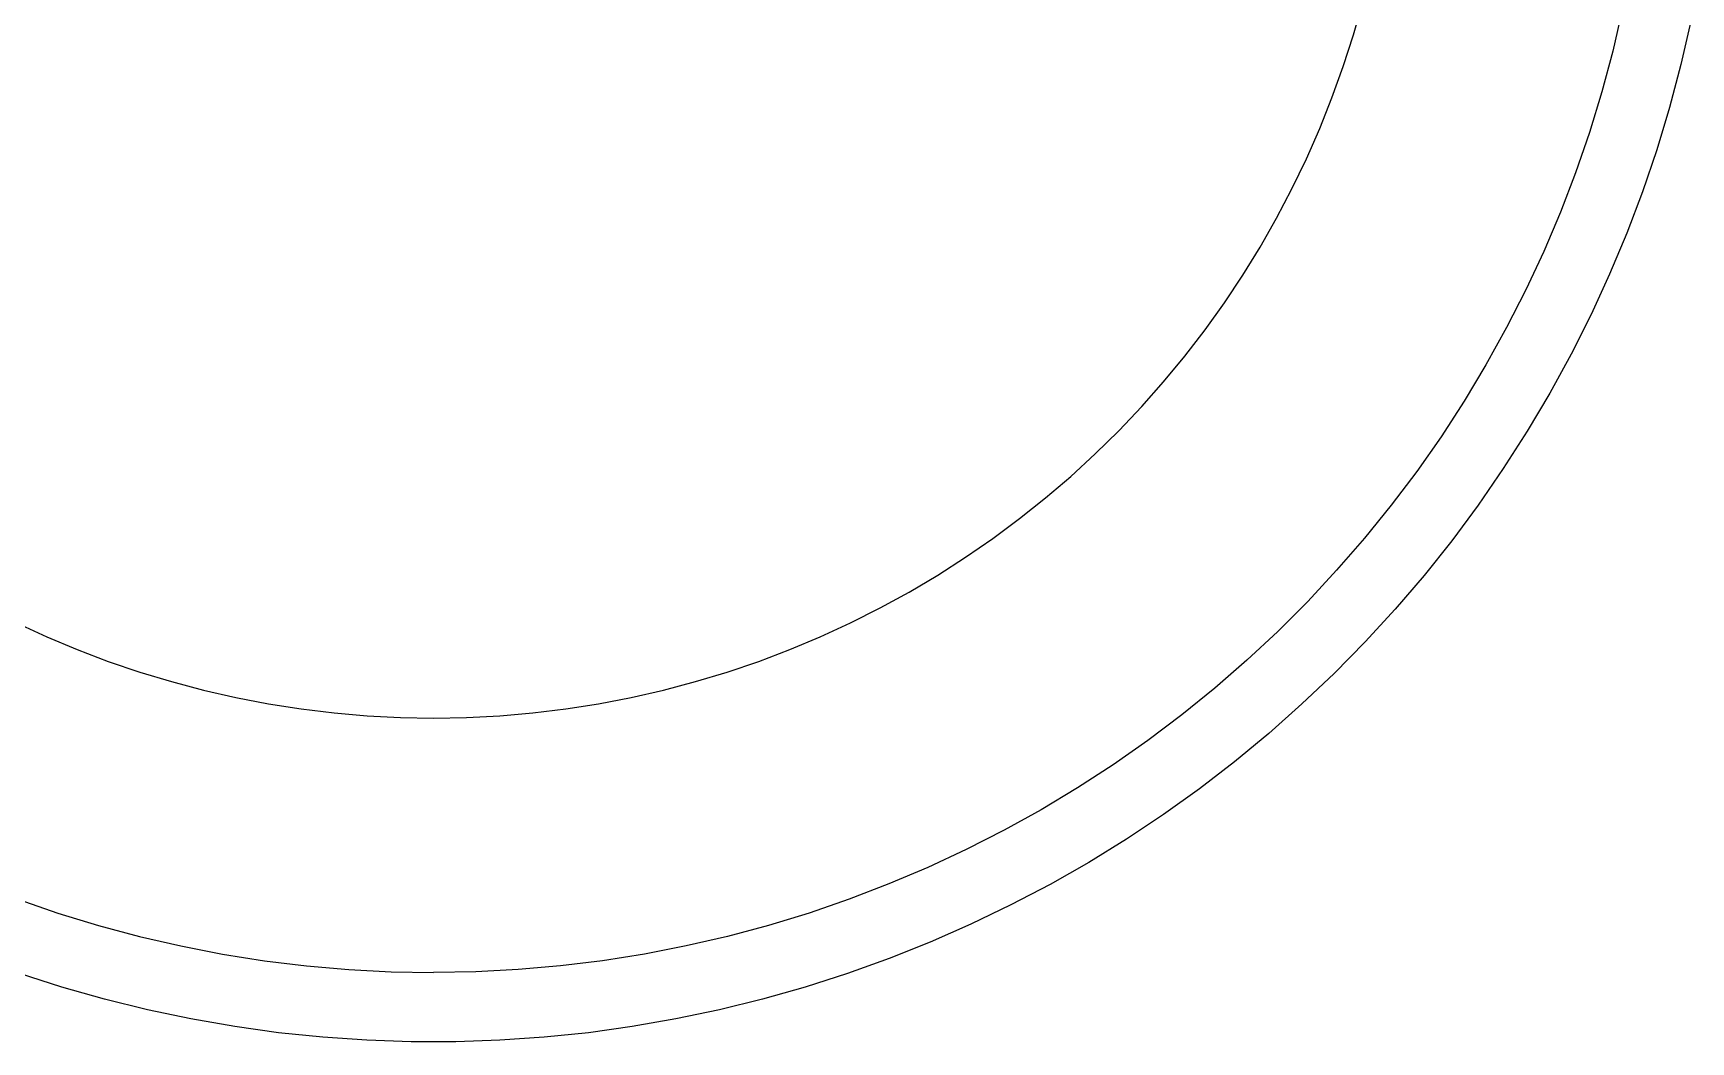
# Model space of a CAD drawing. Header units: millimetres. Extents: x -573 to 3430, y 0 to 3769.
# Drawn here: x 178.886 to 183.66, y 467.273 to 470.177 of the extents above; entities that cross this region are included whole.
import ezdxf

# ---------------------------------------------------------------- set-up
doc = ezdxf.new("R2010")
doc.units = ezdxf.units.MM
doc.layers.add('01 Basic thick', color=7, linetype='Continuous', lineweight=35)

msp = doc.modelspace()

# ---------------------------------------------------------------- linework, layer by layer
at = {"layer": '01 Basic thick', "lineweight": -3}
for p, q in [((182.688, 470.1716, -368.0535), (182.7141, 470.2635, -368.0535)), ((183.4625, 470.2444, -368.0535), (183.435, 470.1254, -368.0535)), ((183.6599, 470.2111, -368.0535), (183.6315, 470.0866, -368.0535)), ((182.6588, 470.0807, -368.0535), (182.688, 470.1716, -368.0535)), ((182.6265, 469.9908, -368.0535), (182.6588, 470.0807, -368.0535)), ((183.435, 470.1254, -368.0535), (183.4034, 470.0074, -368.0535)), ((183.6315, 470.0866, -368.0535), (183.5988, 469.9631, -368.0535)), ((182.5911, 469.902, -368.0535), (182.6265, 469.9908, -368.0535)), ((183.4034, 470.0074, -368.0535), (183.3676, 469.8905, -368.0535)), ((183.5988, 469.9631, -368.0535), (183.5619, 469.8408, -368.0535)), ((182.5526, 469.8146, -368.0535), (182.5911, 469.902, -368.0535)), ((183.3676, 469.8905, -368.0535), (183.3279, 469.775, -368.0535)), ((183.5619, 469.8408, -368.0535), (183.5207, 469.7199, -368.0535)), ((182.5112, 469.7285, -368.0535), (182.5526, 469.8146, -368.0535)), ((183.3279, 469.775, -368.0535), (183.2841, 469.661, -368.0535)), ((182.4668, 469.6439, -368.0535), (182.5112, 469.7285, -368.0535)), ((183.5207, 469.7199, -368.0535), (183.4754, 469.6005, -368.0535)), ((183.2841, 469.661, -368.0535), (183.2364, 469.5485, -368.0535)), ((182.4195, 469.5609, -368.0535), (182.4668, 469.6439, -368.0535)), ((182.3694, 469.4796, -368.0535), (182.4195, 469.5609, -368.0535)), ((183.4754, 469.6005, -368.0535), (183.426, 469.4827, -368.0535)), ((183.2364, 469.5485, -368.0535), (183.1847, 469.4378, -368.0535)), ((182.3165, 469.4, -368.0535), (182.3694, 469.4796, -368.0535)), ((183.426, 469.4827, -368.0535), (183.3726, 469.3667, -368.0535)), ((183.1847, 469.4378, -368.0535), (183.1293, 469.329, -368.0535)), ((182.2608, 469.3224, -368.0535), (182.3165, 469.4, -368.0535)), ((183.3726, 469.3667, -368.0535), (183.3152, 469.2526, -368.0535)), ((182.2026, 469.2467, -368.0535), (182.2608, 469.3224, -368.0535)), ((183.1293, 469.329, -368.0535), (183.07, 469.2221, -368.0535)), ((182.1417, 469.173, -368.0535), (182.2026, 469.2467, -368.0535)), ((183.07, 469.2221, -368.0535), (183.0071, 469.1174, -368.0535)), ((183.3152, 469.2526, -368.0535), (183.2539, 469.1405, -368.0535)), ((182.0784, 469.1015, -368.0535), (182.1417, 469.173, -368.0535)), ((183.2539, 469.1405, -368.0535), (183.1888, 469.0306, -368.0535)), ((182.0126, 469.0322, -368.0535), (182.0784, 469.1015, -368.0535)), ((183.0071, 469.1174, -368.0535), (182.9406, 469.0149, -368.0535)), ((181.9445, 468.9653, -368.0535), (182.0126, 469.0322, -368.0535)), ((183.1888, 469.0306, -368.0535), (183.1199, 468.9231, -368.0535)), ((182.9406, 469.0149, -368.0535), (182.8705, 468.9149, -368.0535)), ((181.8741, 468.9007, -368.0535), (181.9445, 468.9653, -368.0535)), ((181.8015, 468.8386, -368.0535), (181.8741, 468.9007, -368.0535)), ((182.8705, 468.9149, -368.0535), (182.797, 468.8173, -368.0535)), ((183.1199, 468.9231, -368.0535), (183.0473, 468.8179, -368.0535)), ((181.7268, 468.779, -368.0535), (181.8015, 468.8386, -368.0535)), ((182.797, 468.8173, -368.0535), (182.7201, 468.7224, -368.0535)), ((183.0473, 468.8179, -368.0535), (182.9712, 468.7154, -368.0535)), ((181.6501, 468.7221, -368.0535), (181.7268, 468.779, -368.0535)), ((181.5715, 468.6678, -368.0535), (181.6501, 468.7221, -368.0535)), ((182.7201, 468.7224, -368.0535), (182.6399, 468.6302, -368.0535)), ((182.9712, 468.7154, -368.0535), (182.8916, 468.6155, -368.0535)), ((181.491, 468.6163, -368.0535), (181.5715, 468.6678, -368.0535)), ((181.4088, 468.5676, -368.0535), (181.491, 468.6163, -368.0535)), ((182.6399, 468.6302, -368.0535), (182.5566, 468.5408, -368.0535)), ((182.8916, 468.6155, -368.0535), (182.8085, 468.5185, -368.0535)), ((181.325, 468.5217, -368.0535), (181.4088, 468.5676, -368.0535)), ((181.2397, 468.4788, -368.0535), (181.325, 468.5217, -368.0535)), ((182.5566, 468.5408, -368.0535), (182.4702, 468.4544, -368.0535)), ((182.8085, 468.5185, -368.0535), (182.7222, 468.4243, -368.0535)), ((178.8383, 468.4788, -368.0535), (178.9251, 468.4388, -368.0535)), ((181.1529, 468.4388, -368.0535), (181.2397, 468.4788, -368.0535)), ((178.9251, 468.4388, -368.0535), (179.0132, 468.4019, -368.0535)), ((181.0648, 468.4019, -368.0535), (181.1529, 468.4388, -368.0535)), ((182.4702, 468.4544, -368.0535), (182.3809, 468.3711, -368.0535)), ((182.7222, 468.4243, -368.0535), (182.6326, 468.3332, -368.0535)), ((179.0132, 468.4019, -368.0535), (179.1025, 468.368, -368.0535)), ((179.1025, 468.368, -368.0535), (179.1929, 468.3372, -368.0535)), ((180.8851, 468.3372, -368.0535), (180.9755, 468.368, -368.0535)), ((180.9755, 468.368, -368.0535), (181.0648, 468.4019, -368.0535)), ((182.3809, 468.3711, -368.0535), (182.2887, 468.291, -368.0535)), ((179.1929, 468.3372, -368.0535), (179.2844, 468.3096, -368.0535)), ((180.7936, 468.3096, -368.0535), (180.8851, 468.3372, -368.0535)), ((182.6326, 468.3332, -368.0535), (182.54, 468.2453, -368.0535)), ((179.2844, 468.3096, -368.0535), (179.3767, 468.2851, -368.0535)), ((179.3767, 468.2851, -368.0535), (179.4699, 468.2639, -368.0535)), ((180.6081, 468.2639, -368.0535), (180.7013, 468.2851, -368.0535)), ((180.7013, 468.2851, -368.0535), (180.7936, 468.3096, -368.0535)), ((182.2887, 468.291, -368.0535), (182.1938, 468.2141, -368.0535)), ((179.4699, 468.2639, -368.0535), (179.5637, 468.2459, -368.0535)), ((179.5637, 468.2459, -368.0535), (179.6581, 468.2311, -368.0535)), ((179.6581, 468.2311, -368.0535), (179.7529, 468.2196, -368.0535)), ((179.7529, 468.2196, -368.0535), (179.8481, 468.2113, -368.0535)), ((180.2299, 468.2113, -368.0535), (180.3251, 468.2196, -368.0535)), ((180.3251, 468.2196, -368.0535), (180.4199, 468.2311, -368.0535)), ((180.4199, 468.2311, -368.0535), (180.5143, 468.2459, -368.0535)), ((180.5143, 468.2459, -368.0535), (180.6081, 468.2639, -368.0535)), ((182.54, 468.2453, -368.0535), (182.4444, 468.1606, -368.0535)), ((179.8481, 468.2113, -368.0535), (179.9435, 468.2064, -368.0535)), ((179.9435, 468.2064, -368.0535), (180.039, 468.2047, -368.0535)), ((180.039, 468.2047, -368.0535), (180.1345, 468.2064, -368.0535)), ((180.1345, 468.2064, -368.0535), (180.2299, 468.2113, -368.0535)), ((182.1938, 468.2141, -368.0535), (182.0962, 468.1406, -368.0535)), ((182.0962, 468.1406, -368.0535), (181.9961, 468.0705, -368.0535)), ((182.4444, 468.1606, -368.0535), (182.3459, 468.0792, -368.0535)), ((182.3459, 468.0792, -368.0535), (182.2447, 468.0013, -368.0535)), ((181.9961, 468.0705, -368.0535), (181.8937, 468.004, -368.0535)), ((181.8937, 468.004, -368.0535), (181.789, 467.941, -368.0535)), ((182.2447, 468.0013, -368.0535), (182.1409, 467.9269, -368.0535)), ((181.789, 467.941, -368.0535), (181.6821, 467.8818, -368.0535)), ((182.1409, 467.9269, -368.0535), (182.0345, 467.8562, -368.0535)), ((181.6821, 467.8818, -368.0535), (181.5733, 467.8263, -368.0535)), ((182.0345, 467.8562, -368.0535), (181.9258, 467.7892, -368.0535)), ((181.5733, 467.8263, -368.0535), (181.4625, 467.7747, -368.0535)), ((181.9258, 467.7892, -368.0535), (181.8148, 467.726, -368.0535)), ((181.4625, 467.7747, -368.0535), (181.3501, 467.727, -368.0535)), ((181.3501, 467.727, -368.0535), (181.236, 467.6832, -368.0535)), ((181.8148, 467.726, -368.0535), (181.7017, 467.6666, -368.0535)), ((178.8419, 467.6832, -368.0535), (178.9574, 467.6434, -368.0535)), ((181.236, 467.6832, -368.0535), (181.1205, 467.6434, -368.0535)), ((181.7017, 467.6666, -368.0535), (181.5866, 467.6112, -368.0535)), ((178.9574, 467.6434, -368.0535), (179.0743, 467.6077, -368.0535)), ((179.0743, 467.6077, -368.0535), (179.1923, 467.5761, -368.0535)), ((181.0037, 467.6077, -368.0535), (180.8857, 467.5761, -368.0535)), ((181.1205, 467.6434, -368.0535), (181.0037, 467.6077, -368.0535)), ((181.5866, 467.6112, -368.0535), (181.4697, 467.5598, -368.0535)), ((179.1923, 467.5761, -368.0535), (179.3113, 467.5486, -368.0535)), ((180.8857, 467.5761, -368.0535), (180.7667, 467.5486, -368.0535)), ((181.4697, 467.5598, -368.0535), (181.3511, 467.5124, -368.0535)), ((179.3113, 467.5486, -368.0535), (179.4312, 467.5253, -368.0535)), ((179.4312, 467.5253, -368.0535), (179.5519, 467.5062, -368.0535)), ((179.5519, 467.5062, -368.0535), (179.6731, 467.4913, -368.0535)), ((180.5261, 467.5062, -368.0535), (180.4048, 467.4913, -368.0535)), ((180.6467, 467.5253, -368.0535), (180.5261, 467.5062, -368.0535)), ((180.7667, 467.5486, -368.0535), (180.6467, 467.5253, -368.0535)), ((181.3511, 467.5124, -368.0535), (181.2309, 467.4692, -368.0535)), ((178.9687, 467.4301, -368.0535), (178.8471, 467.4692, -368.0535)), ((179.6731, 467.4913, -368.0535), (179.7948, 467.4806, -368.0535)), ((179.7948, 467.4806, -368.0535), (179.9168, 467.4742, -368.0535)), ((179.9168, 467.4742, -368.0535), (180.039, 467.4721, -368.0535)), ((180.1611, 467.4742, -368.0535), (180.039, 467.4721, -368.0535)), ((180.2831, 467.4806, -368.0535), (180.1611, 467.4742, -368.0535)), ((180.4048, 467.4913, -368.0535), (180.2831, 467.4806, -368.0535)), ((181.2309, 467.4692, -368.0535), (181.1092, 467.4301, -368.0535)), ((179.0916, 467.3953, -368.0535), (178.9687, 467.4301, -368.0535)), ((181.1092, 467.4301, -368.0535), (180.9864, 467.3953, -368.0535)), ((179.2156, 467.3647, -368.0535), (179.0916, 467.3953, -368.0535)), ((179.3406, 467.3385, -368.0535), (179.2156, 467.3647, -368.0535)), ((180.8623, 467.3647, -368.0535), (180.7373, 467.3385, -368.0535)), ((180.9864, 467.3953, -368.0535), (180.8623, 467.3647, -368.0535)), ((179.4665, 467.3165, -368.0535), (179.3406, 467.3385, -368.0535)), ((179.593, 467.2989, -368.0535), (179.4665, 467.3165, -368.0535)), ((180.6115, 467.3165, -368.0535), (180.485, 467.2989, -368.0535)), ((180.7373, 467.3385, -368.0535), (180.6115, 467.3165, -368.0535)), ((179.72, 467.2857, -368.0535), (179.593, 467.2989, -368.0535)), ((179.8475, 467.2769, -368.0535), (179.72, 467.2857, -368.0535)), ((179.9751, 467.2725, -368.0535), (179.8475, 467.2769, -368.0535)), ((180.1029, 467.2725, -368.0535), (179.9751, 467.2725, -368.0535)), ((180.2305, 467.2769, -368.0535), (180.1029, 467.2725, -368.0535)), ((180.3579, 467.2857, -368.0535), (180.2305, 467.2769, -368.0535)), ((180.485, 467.2989, -368.0535), (180.3579, 467.2857, -368.0535))]:
    msp.add_line(p, q, dxfattribs=at)

doc.saveas('drawing.dxf')
